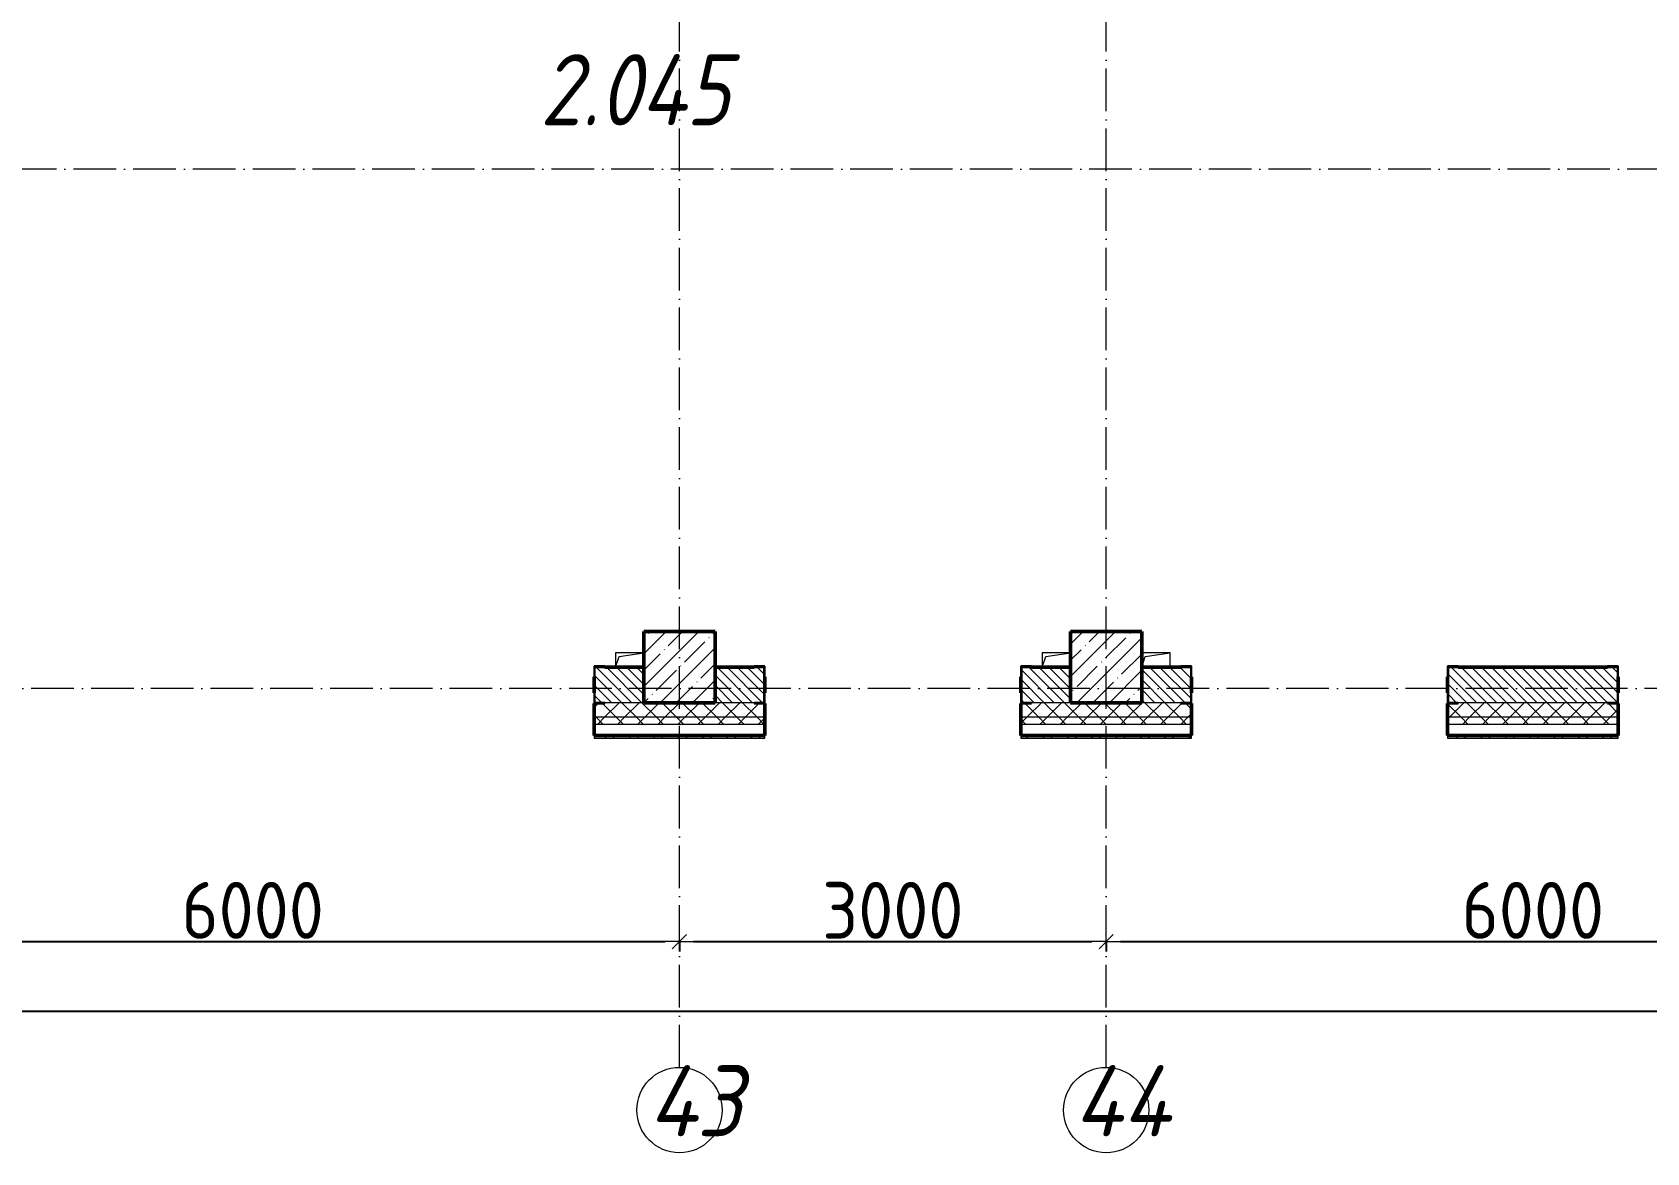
# Model space of a CAD drawing. Header units: millimetres. Extents: x -401725 to 250493, y 305116 to 802890.
# Drawn here: x 39458 to 50808, y 453933 to 461810 of the extents above; entities that cross this region are included whole.
import ezdxf

# ---------------------------------------------------------------- set-up
doc = ezdxf.new("R2010")
doc.units = ezdxf.units.MM
doc.linetypes.add('50_200_ШТРИХ_1Т_ш5_п1_п1_', pattern=[700, 500, -100, 0, -100])
for name, color, linetype, lineweight in [('A-____-____-DIMS', 7, 'Continuous', 9), ('A-GENM-____-MCUT', 7, 'Continuous', 25), ('A-GENM-____-OTLN', 7, 'Continuous', 9), ('A-GENM-____-OTLN-1', 7, 'Continuous', 25), ('A-WALL-____-MCUT-2', 7, 'Continuous', 50), ('A-WALL-____-MCUT-3', 7, 'Continuous', 9), ('A-WALL-____-PATT-1', 7, 'Continuous', 9), ('A-WALL-FNSH-MCUT-1', 7, 'Continuous', 9), ('S-COLS-____-MCUT', 7, 'Continuous', 50), ('S-COLS-____-OTLN', 7, 'Continuous', 9), ('S-GRID-____-IDEN', 7, 'Continuous', 9), ('S-GRID-____-OTLN-1', 7, '50_200_ШТРИХ_1Т_ш5_п1_п1_', 9), ('Марки помещений', 7, 'Continuous', 9)]:
    doc.layers.add(name, color=color, linetype=linetype, lineweight=lineweight)
doc.styles.add('ISOCPEUR_I', font='isocpeui.ttf', dxfattribs={"width": 0.9, "height": 2.5})
doc.styles.add('ISOCPEUR_I_3', font='isocpeui.ttf', dxfattribs={"width": 0.85, "height": 2.2})
doc.styles.add('СПДС', font='isocpeur.ttf', dxfattribs={"width": 0.9})
doc.dimstyles.new('Размера А3', dxfattribs={"dimtxt": 200, "dimasz": 100, "dimexe": 70, "dimexo": 100, "dimgap": 20, "dimtad": 1, "dimdec": 0, "dimrnd": 10, "dimzin": 0, "dimdsep": 46, "dimtxsty": 'СПДС', "dimblk": 'ARROWHEAD_6', "dimcen": 1, "dimclrd": 256, "dimclre": 256, "dimclrt": 256, "dimazin": 0, "dimtfac": 1, "dimtdec": 0, "dimtmove": 2, "dimatfit": 3, "dimfxl": 1, "dimtolj": 1, "dimtzin": 0, "dimarcsym": 0})
pattern_1 = [(45, (-15591.66, 459015.94), (-70.71068, 70.71068), []), (135, (-15591.66, 459015.94), (-70.71068, -70.71068), [])]
pattern_2 = [(135, (-15591.663, 459015.94), (-35.35534, -35.35534), [])]

# ---------------------------------------------------------------- blocks, each defined once
blk = doc.blocks.new('BSC_Колонна _Прямоугольная - 500х500-V52-АР1_План отверстий 2 этажа в осях 1-64_А-ГГ')
at = {"layer": 'S-COLS-____-OTLN'}
h = blk.add_hatch(dxfattribs=at)
h.set_pattern_fill('FP_81', color=256, style=0, pattern_type=2)
h.set_pattern_definition([(45, (-59600, 1668.96), (-114.04925, 114.04925), []), (45, (-59485.95, 1668.96), (-114.04925, 114.04925), [201.613, -40.323, 3.353, -36.97])])
h.paths.add_polyline_path([(-250, -250), (250, -250), (250, 250), (-250, 250)], flags=0)
at = {"layer": 'S-COLS-____-MCUT'}
for p, q in [((250, 250), (-250, 250)), ((-250, 250), (-250, -250)), ((250, -250), (250, 250)), ((-250, -250), (250, -250))]:
    blk.add_line(p, q, dxfattribs=at)
blk = doc.blocks.new('BSC_Колонна _Прямоугольная - 500х500-V91-АР1_План отверстий 2 этажа в осях 1-64_А-ГГ')
at = {"layer": 'S-COLS-____-OTLN'}
h = blk.add_hatch(dxfattribs=at)
h.set_pattern_fill('FP_120', color=256, style=0, pattern_type=2)
h.set_pattern_definition([(45, (-62600, 1668.96), (-114.04925, 114.04925), []), (45, (-62485.95, 1668.96), (-114.04925, 114.04925), [201.613, -40.323, 3.353, -36.97])])
h.paths.add_polyline_path([(-250, -250), (250, -250), (250, 250), (-250, 250), (-250, -175)], flags=0)
at = {"layer": 'S-COLS-____-MCUT'}
for p, q in [((250, 250), (-250, 250)), ((-250, 250), (-250, -250)), ((250, -250), (250, 250)), ((-250, -250), (250, -250))]:
    blk.add_line(p, q, dxfattribs=at)
blk = doc.blocks.new('Фахверк_СКБ_Уголок - 250_2700-27497298-АР1_План отверстий 2 этажа в осях 1-64_А-ГГ')
at = {"layer": 'A-GENM-____-MCUT'}
for p, q in [((200, 181), (125, 181)), ((125, 181), (125, 106)), ((131, 106), (131, 175)), ((131, 175), (200, 175)), ((200, 175), (200, 181)), ((125, 106), (131, 106)), ((131, -6), (125, -6)), ((125, -6), (125, -81)), ((125, -81), (200, -81)), ((131, -75), (131, -6)), ((200, -75), (131, -75)), ((200, -81), (200, -75))]:
    blk.add_line(p, q, dxfattribs=at)
blk = doc.blocks.new('AR_Отверстие прямоугольное _в плите_ - AR_Отверстие прямоугольное _в плите_-V161-АР1_План отверстий 2 этажа в осях 1-64_А-ГГ')
at = {"layer": 'A-GENM-____-OTLN'}
for p, q in [((100, 50), (-100, 50)), ((-100, 50), (-100, -50)), ((-100, -50), (-75, 25)), ((-75, 25), (100, 50))]:
    blk.add_line(p, q, dxfattribs=at)
blk = doc.blocks.new('AR_Отверстие прямоугольное _в плите_ - AR_Отверстие прямоугольное _в плите_-30510712-АР1_План отверстий 2 этажа в осях 1-64_А-ГГ')
at = {"layer": 'A-GENM-____-OTLN'}
for p, q in [((100, 50), (-100, 50)), ((-100, -50), (-75, 25)), ((-75, 25), (100, 50)), ((100, -50), (100, 50))]:
    blk.add_line(p, q, dxfattribs=at)
blk = doc.blocks.new('Ось сетки - Круг_Ø6_00__ISO-2_5_0_9K_-25732049-АР1_План отверстий 2 этажа в осях 1-64_А-ГГ')
at = {"layer": 'S-GRID-____-IDEN'}
blk.add_circle((0, 0), 3, dxfattribs=at)
blk = doc.blocks.new('ARROWHEAD_6')
at = {"color": 0, "linetype": 'Continuous'}
for p, q in [((0, 0), (-1, 0)), ((-0.5, -0.5), (0.5, 0.5))]:
    blk.add_line(p, q, dxfattribs=at)
blk = doc.blocks.new('*D4555')
at = {"layer": 'A-____-____-DIMS', "lineweight": -2, "transparency": 16777216}
for p, q in [((38008, 455423), (38008, 455347)), ((38108, 455417), (43908, 455417)), ((44008, 455423), (44008, 455347))]:
    blk.add_line(p, q, dxfattribs=at)
at = {"layer": 'Defpoints', "color": 0, "lineweight": 30, "transparency": 16777216}
for p in [(38008, 455523), (44008, 455523), (44008, 455417)]:
    blk.add_point(p, dxfattribs=at)
at = {"layer": 'A-____-____-DIMS', "lineweight": -2, "transparency": 16777216, "xscale": 100, "yscale": 100, "zscale": 100, "rotation": 180}
blk.add_blockref('ARROWHEAD_6', (38008, 455417), dxfattribs=at)
at = {"layer": 'A-____-____-DIMS', "lineweight": -2, "transparency": 16777216, "xscale": 100, "yscale": 100, "zscale": 100}
blk.add_blockref('ARROWHEAD_6', (44008, 455417), dxfattribs=at)
at = {"layer": 'A-____-____-DIMS', "transparency": 16777216, "insert": (41008, 455637), "char_height": 400, "attachment_point": 5, "style": 'СПДС'}
blk.add_mtext('\\A1;6000', dxfattribs=at)
blk = doc.blocks.new('*D4556')
at = {"layer": 'A-____-____-DIMS', "lineweight": -2, "transparency": 16777216}
for p, q in [((44008, 455423), (44008, 455347)), ((44108, 455417), (46908, 455417)), ((47008, 455423), (47008, 455347))]:
    blk.add_line(p, q, dxfattribs=at)
at = {"layer": 'Defpoints', "color": 0, "lineweight": 30, "transparency": 16777216}
for p in [(44008, 455523), (47008, 455523), (47008, 455417)]:
    blk.add_point(p, dxfattribs=at)
at = {"layer": 'A-____-____-DIMS', "lineweight": -2, "transparency": 16777216, "xscale": 100, "yscale": 100, "zscale": 100, "rotation": 180}
blk.add_blockref('ARROWHEAD_6', (44008, 455417), dxfattribs=at)
at = {"layer": 'A-____-____-DIMS', "lineweight": -2, "transparency": 16777216, "xscale": 100, "yscale": 100, "zscale": 100}
blk.add_blockref('ARROWHEAD_6', (47008, 455417), dxfattribs=at)
at = {"layer": 'A-____-____-DIMS', "transparency": 16777216, "insert": (45508, 455637), "char_height": 400, "attachment_point": 5, "style": 'СПДС'}
blk.add_mtext('\\A1;3000', dxfattribs=at)
blk = doc.blocks.new('*D4557')
at = {"layer": 'A-____-____-DIMS', "lineweight": -2, "transparency": 16777216}
for p, q in [((47008, 455423), (47008, 455347)), ((47108, 455417), (52908, 455417)), ((53008, 455423), (53008, 455347))]:
    blk.add_line(p, q, dxfattribs=at)
at = {"layer": 'Defpoints', "color": 0, "lineweight": 30, "transparency": 16777216}
for p in [(47008, 455523), (53008, 455523), (53008, 455417)]:
    blk.add_point(p, dxfattribs=at)
at = {"layer": 'A-____-____-DIMS', "lineweight": -2, "transparency": 16777216, "xscale": 100, "yscale": 100, "zscale": 100, "rotation": 180}
blk.add_blockref('ARROWHEAD_6', (47008, 455417), dxfattribs=at)
at = {"layer": 'A-____-____-DIMS', "lineweight": -2, "transparency": 16777216, "xscale": 100, "yscale": 100, "zscale": 100}
blk.add_blockref('ARROWHEAD_6', (53008, 455417), dxfattribs=at)
at = {"layer": 'A-____-____-DIMS', "transparency": 16777216, "insert": (50008, 455637), "char_height": 400, "attachment_point": 5, "style": 'СПДС'}
blk.add_mtext('\\A1;6000', dxfattribs=at)
blk = doc.blocks.new('*D4658')
at = {"layer": 'A-____-____-DIMS', "lineweight": -2, "transparency": 16777216}
for p, q in [((-17942, 454935), (-17942, 454859)), ((-17842, 454929), (85458, 454929)), ((85558, 454935), (85558, 454859))]:
    blk.add_line(p, q, dxfattribs=at)
at = {"layer": 'Defpoints', "color": 0, "lineweight": 30, "transparency": 16777216}
for p in [(-17942, 455035), (85558, 455035), (85558, 454929)]:
    blk.add_point(p, dxfattribs=at)
at = {"layer": 'A-____-____-DIMS', "lineweight": -2, "transparency": 16777216, "xscale": 100, "yscale": 100, "zscale": 100, "rotation": 180}
blk.add_blockref('ARROWHEAD_6', (-17942, 454929), dxfattribs=at)
at = {"layer": 'A-____-____-DIMS', "lineweight": -2, "transparency": 16777216, "xscale": 100, "yscale": 100, "zscale": 100}
blk.add_blockref('ARROWHEAD_6', (85558, 454929), dxfattribs=at)
at = {"layer": 'A-____-____-DIMS', "transparency": 16777216, "insert": (33808, 455149), "char_height": 400, "attachment_point": 5, "style": 'СПДС'}
blk.add_mtext('\\A1;103500', dxfattribs=at)
blk = doc.blocks.new('2этаж')
at = {"layer": 'S-GRID-____-OTLN-1', "color": 251, "ltscale": 0.6, "true_color": 0x636466}
for p, q in [((44008.3, 454533.3), (44008.3, 469166.5)), ((47008.3, 454533.3), (47008.3, 469166.5)), ((88359, 460847), (-20260.4, 460847)), ((88482.7, 457197), (-20260.4, 457197))]:
    blk.add_line(p, q, dxfattribs=at)
at = {"layer": 'S-GRID-____-IDEN', "char_height": 500, "attachment_point": 1, "style": 'ISOCPEUR_I'}
for s, insert, width in [('43', (43789.8, 454547.9), 425.696), ('44', (46780.8, 454547.9), 447.342)]:
    blk.add_mtext(s, dxfattribs=dict(at, insert=insert, width=width))
at = {"layer": 'A-____-____-DIMS'}
for base, p1, p2, picture, middle in [((44008.3, 455417.4), (38008.3, 455523.5), (44008.3, 455523.5), '*D4555', (41008.3, 455637.4)), ((47008.3, 455417.4), (44008.3, 455523.5), (47008.3, 455523.5), '*D4556', (45508.3, 455637.4)), ((53008.3, 455417.4), (47008.3, 455523.5), (53008.3, 455523.5), '*D4557', (50008.3, 455637.4)), ((85558.3, 454929.2), (-17941.7, 455035.3), (85558.3, 455035.3), '*D4658', (33808.3, 455149.2))]:
    dim = blk.add_linear_dim(base=base, p1=p1, p2=p2, dimstyle='Размера А3', override={"dimtxt": 400}, dxfattribs=at)
    dim.commit()
    dim.dimension.update_dxf_attribs({"geometry": picture, "text_midpoint": middle})

msp = doc.modelspace()

# ---------------------------------------------------------------- hatches: boundary and pattern name
at = {"layer": 'A-WALL-____-PATT-1'}
h = msp.add_hatch(dxfattribs=at)
h.set_pattern_fill('FP_6', color=256, style=0, pattern_type=2)
h.set_pattern_definition(pattern_2)
h.paths.add_polyline_path([(43604.7007, 457096.983), (43758.3366, 457096.983), (43758.3366, 457346.983), (43414.3366, 457346.983), (43414.3366, 457277.983), (43408.3366, 457277.983), (43408.3366, 457165.983), (43414.3366, 457165.983), (43414.3366, 457096.983), (43483.3366, 457096.983)], flags=0)
h.paths.add_polyline_path([(38533.3366, 457096.983), (38602.3366, 457096.983), (38602.3366, 457165.983), (38608.3262, 457165.983), (38608.3262, 457277.983), (38602.3366, 457277.983), (38602.3366, 457346.983), (38258.3366, 457346.983), (38258.3366, 457096.983), (38302.3078, 457096.983)], flags=0)
h = msp.add_hatch(dxfattribs=at)
h.set_pattern_fill('FP_6', color=256, style=0, pattern_type=2)
h.set_pattern_definition(pattern_2)
h.paths.add_polyline_path([(44602.3366, 457096.983), (44602.3366, 457165.983), (44608.3366, 457165.983), (44608.3366, 457277.983), (44602.3366, 457277.983), (44602.3366, 457346.983), (44258.3366, 457346.983), (44258.3366, 457096.983), (44533.3366, 457096.983)], flags=0)
h.paths.add_polyline_path([(46758.3366, 457096.983), (46758.3366, 457346.983), (46414.3366, 457346.983), (46414.3366, 457277.983), (46408.3366, 457277.983), (46408.3366, 457165.983), (46414.3366, 457165.983), (46414.3366, 457096.983), (46483.3366, 457096.983)], flags=0)
h = msp.add_hatch(dxfattribs=at)
h.set_pattern_fill('FP_6', color=256, style=0, pattern_type=2)
h.set_pattern_definition(pattern_2)
h.paths.add_polyline_path([(52442.0221, 457096.983), (52758.3366, 457096.983), (52758.3366, 457346.983), (52414.3366, 457346.983), (52414.3366, 457277.983), (52408.3366, 457277.983), (52408.3366, 457165.983), (52414.3366, 457165.983), (52414.3366, 457096.983)], flags=0)
h.paths.add_polyline_path([(50602.3366, 457096.983), (50602.3366, 457165.983), (50608.0335, 457165.983), (50608.0335, 457277.983), (50602.3366, 457277.983), (50602.3366, 457346.983), (49414.3366, 457346.983), (49414.3366, 457277.983), (49408.3366, 457277.983), (49408.3366, 457165.983), (49414.3366, 457165.983), (49414.3366, 457096.983), (50533.3366, 457096.983)], flags=0)
h.paths.add_polyline_path([(47533.3366, 457096.983), (47602.3366, 457096.983), (47602.3366, 457165.983), (47608.3366, 457165.983), (47608.3366, 457277.983), (47602.3366, 457277.983), (47602.3366, 457346.983), (47258.3366, 457346.983), (47258.3366, 457096.983)], flags=0)
h = msp.add_hatch(dxfattribs=at)
h.set_pattern_fill('FP_1', color=256, style=0, pattern_type=2)
h.set_pattern_definition(pattern_1)
h.paths.add_polyline_path([(85658.3366, 456996.983), (85658.3366, 457096.983), (76633.3366, 457096.983), (76633.3366, 457090.983), (76558.3366, 457090.983), (76558.3366, 456996.983), (85158.3366, 456996.983)], flags=0)
h.paths.add_polyline_path([(74758.3366, 456996.983), (74758.3366, 457090.983), (74683.3366, 457090.983), (74683.3366, 457096.983), (66808.3366, 457096.983), (66808.3366, 456996.983), (74535.3257, 456996.983)], flags=0)
h.paths.add_polyline_path([(65308.3366, 456996.983), (65808.3366, 456996.983), (65808.3366, 457096.983), (64683.3366, 457096.983), (64683.3366, 457090.983), (64608.3366, 457090.983), (64608.3366, 456996.983), (64683.3366, 456996.983)], flags=0)
h.paths.add_polyline_path([(55408.3366, 456996.983), (56808.3366, 456996.983), (56808.3366, 457096.983), (55483.3366, 457096.983), (55483.3366, 457090.983), (55408.3366, 457090.983)], flags=0)
h.paths.add_polyline_path([(53258.3366, 456996.983), (53608.3366, 456996.983), (53608.3366, 457090.983), (53533.3366, 457090.983), (53533.3366, 457096.983), (52483.3366, 457096.983), (52483.3366, 457090.983), (52408.3366, 457090.983), (52408.3366, 456996.983), (52758.3366, 456996.983)], flags=0)
h.paths.add_polyline_path([(50608.0335, 456996.983), (50608.0335, 457090.983), (50533.3366, 457090.983), (50533.3366, 457096.983), (49483.3366, 457096.983), (49483.3366, 457090.983), (49408.3366, 457090.983), (49408.3366, 456996.983), (49790.8257, 456996.983)], flags=0)
h.paths.add_polyline_path([(47608.3366, 456996.983), (47608.3366, 457090.983), (47533.3366, 457090.983), (47533.3366, 457096.983), (46483.3366, 457096.983), (46483.3366, 457090.983), (46408.3366, 457090.983), (46408.3366, 456996.983), (47139.6293, 456996.983)], flags=0)
h.paths.add_polyline_path([(43758.3366, 456996.983), (44608.3366, 456996.983), (44608.3366, 457090.983), (44533.3366, 457090.983), (44533.3366, 457096.983), (43483.3366, 457096.983), (43483.3366, 457090.983), (43408.3366, 457090.983), (43408.3262, 456996.983), (43604.7007, 456996.983)], flags=0)
h.paths.add_polyline_path([(38302.3078, 456996.983), (38608.3262, 456996.983), (38608.3262, 457090.983), (38533.3366, 457090.983), (38533.3366, 457096.983), (37483.3366, 457096.983), (37483.3366, 457090.983), (37408.3366, 457090.983), (37408.3314, 456996.983), (38258.3366, 456996.983)], flags=0)
h.paths.add_polyline_path([(34408.3366, 456996.983), (35608.3314, 456996.983), (35608.3314, 457090.983), (35533.3366, 457090.983), (35533.3366, 457096.983), (34483.3366, 457096.983), (34483.3366, 457090.983), (34408.3366, 457090.983)], flags=0)
h.paths.add_polyline_path([(32116.1828, 456996.983), (32608.3366, 456996.983), (32608.3366, 457090.983), (32533.3366, 457090.983), (32533.3366, 457096.983), (31483.3366, 457096.983), (31483.3366, 457090.983), (31408.3366, 457090.983), (31408.3366, 456996.983), (31483.3366, 456996.983)], flags=0)
h.paths.add_polyline_path([(29464.9864, 456996.983), (29608.3366, 456996.983), (29608.3366, 457090.983), (29533.3366, 457090.983), (29533.3366, 457096.983), (28483.3366, 457096.983), (28483.3366, 457090.983), (28408.3366, 457090.983), (28408.3366, 456996.983), (29258.3366, 456996.983)], flags=0)
h.paths.add_polyline_path([(26608.3366, 456996.983), (26608.3366, 457090.983), (26533.3366, 457090.983), (26533.3366, 457096.983), (25483.3366, 457096.983), (25483.3366, 457090.983), (25408.3366, 457090.983), (25408.3366, 456996.983), (26533.3366, 456996.983)], flags=0)
h.paths.add_polyline_path([(23608.3366, 456996.983), (23608.3366, 457090.983), (23533.3366, 457091.6258), (23533.3366, 457096.983), (22208.3366, 457096.983), (22208.3366, 456996.983), (23602.3366, 456996.983)], flags=0)
h.paths.add_polyline_path([(19208.3366, 456996.983), (20408.3366, 456996.983), (20408.3366, 457090.983), (20333.3366, 457090.983), (20333.3366, 457096.983), (19208.3366, 457096.983)], flags=0)
h.paths.add_polyline_path([(17402.3366, 456996.983), (17408.3366, 456996.983), (17408.3366, 457090.983), (17333.3366, 457090.983), (17333.3366, 457096.983), (16283.3366, 457096.983), (16283.3366, 457090.983), (16208.3366, 457090.983), (16209.0042, 456996.983), (17333.3366, 456996.983)], flags=0)
h.paths.add_polyline_path([(14333.3366, 456996.983), (14408.3366, 456996.983), (14408.3366, 457090.983), (14333.3366, 457090.983), (14333.3366, 457096.983), (13208.3366, 457096.983), (13208.3366, 456996.983), (13708.3366, 456996.983)], flags=0)
h.paths.add_polyline_path([(10708.3366, 456996.983), (11408.3366, 456996.983), (11408.3366, 457090.983), (11333.3366, 457090.983), (11333.3366, 457096.983), (10208.3366, 457096.983), (10208.3366, 456996.983)], flags=0)
h.paths.add_polyline_path([(8408.3366, 456996.983), (8408.3366, 457090.983), (8333.3366, 457090.983), (8333.3366, 457096.983), (7283.3366, 457096.983), (7283.3366, 457090.983), (7208.3366, 457090.983), (7208.3366, 456996.983), (7371.6828, 456996.983)], flags=0)
h.paths.add_polyline_path([(5333.3366, 456996.983), (5408.3366, 456996.983), (5408.3366, 457090.983), (5333.3366, 457090.983), (5333.3366, 457096.983), (4208.3366, 457096.983), (4208.3366, 456996.983), (4720.4864, 456996.983)], flags=0)
h.paths.add_polyline_path([(1208.3366, 456996.983), (2408.3366, 456996.983), (2408.3366, 457090.983), (2333.3366, 457090.983), (2333.3366, 457096.983), (1208.3366, 457096.983)], flags=0)
h.paths.add_polyline_path([(-591.6634, 456996.983), (-591.6634, 457090.983), (-666.6634, 457090.983), (-666.6634, 457096.983), (-1716.6634, 457096.983), (-1716.6634, 457090.983), (-1791.6634, 457090.983), (-1791.6634, 456996.983), (-691.6634, 456996.983)], flags=0)
h.paths.add_polyline_path([(-2791.6634, 456996.983), (-2791.6634, 457090.983), (-2866.6634, 457090.983), (-2866.6634, 457096.983), (-8116.6634, 457096.983), (-8116.6634, 457090.983), (-8191.6634, 457090.983), (-8191.6634, 456996.983), (-3233.1029, 456996.983)], flags=0)
h.paths.add_polyline_path([(-10291.6634, 456996.983), (-9191.6634, 456996.983), (-9191.6634, 457090.983), (-9266.6634, 457090.983), (-9266.6634, 457096.983), (-18041.6634, 457096.983), (-18041.6634, 456996.983), (-10302.9601, 456996.983)], flags=0)
h = msp.add_hatch(dxfattribs=at)
h.set_pattern_fill('FP_1', color=256, style=0, pattern_type=2)
h.set_pattern_definition(pattern_1)
h.paths.add_polyline_path([(85658.3366, 456946.983), (85758.3366, 456946.983), (85758.3366, 456996.983), (76558.3366, 456996.983), (76558.3366, 456946.983), (85140.1114, 456946.983)], flags=0)
h.paths.add_polyline_path([(73651.5936, 456946.983), (74758.3366, 456946.983), (74758.3366, 456996.983), (66808.3366, 456996.983), (66808.3366, 456946.983), (72767.8614, 456946.983)], flags=0)
h.paths.add_polyline_path([(64608.3366, 456946.983), (65808.3366, 456946.983), (65808.3366, 456996.983), (64608.3366, 456996.983)], flags=0)
h.paths.add_polyline_path([(56808.3366, 456946.983), (56808.3366, 456996.983), (55408.3366, 456996.983), (55408.3366, 456946.983), (55976.9507, 456946.983)], flags=0)
h.paths.add_polyline_path([(53608.3366, 456946.983), (53608.3366, 456996.983), (52408.3366, 456996.983), (52408.3366, 456946.983), (53325.7543, 456946.983)], flags=0)
h.paths.add_polyline_path([(49790.8257, 456946.983), (50608.0335, 456946.983), (50608.0335, 456996.983), (49408.3366, 456996.983), (49408.3366, 456946.983)], flags=0)
h.paths.add_polyline_path([(47608.3366, 456946.983), (47608.3366, 456996.983), (46408.3366, 456996.983), (46408.3366, 456946.983), (47139.6293, 456946.983)], flags=0)
h.paths.add_polyline_path([(44488.4328, 456946.983), (44608.3366, 456946.983), (44608.3366, 456996.983), (43408.3262, 456996.983), (43408.3262, 456946.983), (43604.7007, 456946.983)], flags=0)
h.paths.add_polyline_path([(38608.3262, 456946.983), (38608.3262, 456996.983), (37408.3314, 456996.983), (37408.3314, 456946.983), (38302.3078, 456946.983)], flags=0)
h.paths.add_polyline_path([(35608.3314, 456946.983), (35608.3314, 456996.983), (34408.3366, 456996.983), (34408.3366, 456946.983), (34767.3792, 456946.983)], flags=0)
h.paths.add_polyline_path([(31408.3366, 456946.983), (32608.3366, 456946.983), (32608.3366, 456996.983), (31408.3366, 456996.983)], flags=0)
h.paths.add_polyline_path([(29464.9864, 456946.983), (29608.3366, 456946.983), (29608.3366, 456996.983), (28408.3366, 456996.983), (28408.3366, 456946.983), (28581.2542, 456946.983)], flags=0)
h.paths.add_polyline_path([(26608.3366, 456946.983), (26608.3366, 456996.983), (25408.3366, 456996.983), (25408.3366, 456946.983), (25930.0578, 456946.983)], flags=0)
h.paths.add_polyline_path([(23278.8614, 456946.983), (23608.3366, 456946.983), (23608.3366, 456996.983), (22208.3366, 456996.983), (22208.3366, 456946.983), (22395.1292, 456946.983)], flags=0)
h.paths.add_polyline_path([(20408.3366, 456946.983), (20408.3366, 456996.983), (19208.3366, 456996.983), (19208.3366, 456946.983), (19743.9328, 456946.983)], flags=0)
h.paths.add_polyline_path([(17408.3366, 456946.983), (17408.3366, 456996.983), (16208.3366, 456996.983), (16209.0042, 456946.983)], flags=0)
h.paths.add_polyline_path([(14408.3366, 456946.983), (14408.3366, 456996.983), (13208.3366, 456996.983), (13208.3366, 456946.983)], flags=0)
h.paths.add_polyline_path([(10208.3366, 456946.983), (11408.3366, 456946.983), (11408.3366, 456996.983), (10208.3366, 456996.983)], flags=0)
h.paths.add_polyline_path([(8408.3366, 456946.983), (8408.3366, 456996.983), (7208.3366, 456996.983), (7208.3366, 456946.983), (7371.6828, 456946.983)], flags=0)
h.paths.add_polyline_path([(5408.3366, 456946.983), (5408.3366, 456996.983), (4208.3366, 456996.983), (4208.3366, 456946.983), (4720.4864, 456946.983)], flags=0)
h.paths.add_polyline_path([(2408.3366, 456946.983), (2408.3366, 456996.983), (1208.3366, 456996.983), (1208.3366, 456946.983), (2069.2899, 456946.983)], flags=0)
h.paths.add_polyline_path([(-591.6634, 456946.983), (-591.6634, 456996.983), (-1791.6634, 456996.983), (-1791.6634, 456946.983), (-1465.6387, 456946.983)], flags=0)
h.paths.add_polyline_path([(-2791.6634, 456946.983), (-2791.6634, 456996.983), (-8191.6634, 456996.983), (-8191.6634, 456946.983), (-3233.1029, 456946.983)], flags=0)
h.paths.add_polyline_path([(-9191.6634, 456946.983), (-9191.6634, 456996.983), (-18141.6634, 456996.983), (-18141.6634, 456946.983), (-10302.9601, 456946.983)], flags=0)
h = msp.add_hatch(dxfattribs=at)
h.set_pattern_fill('FP_3', color=256, style=0, pattern_type=2)
h.set_pattern_definition([(45, (-15591.66, 459015.94), (-85.53659, 85.53659), []), (45, (-15534.64, 459015.94), (-85.53659, 85.53659), [])])
h.paths.add_polyline_path([(55976.9507, 456846.983), (56273.3366, 456846.983), (56273.3366, 456866.983), (55409.3366, 456866.983), (55409.3366, 456846.983)], flags=0)
h.paths.add_polyline_path([(53325.7543, 456846.983), (53608.3366, 456846.983), (53608.3366, 456866.983), (52408.3366, 456866.983), (52408.3366, 456846.983), (52442.0221, 456846.983)], flags=0)
h.paths.add_polyline_path([(50608.0335, 456846.983), (50608.0335, 456866.983), (49408.3366, 456866.983), (49408.3366, 456846.983), (49790.8257, 456846.983)], flags=0)
h.paths.add_polyline_path([(46409.3366, 456846.983), (47608.3366, 456846.983), (47608.3366, 456866.983), (46409.3366, 456866.983)], flags=0)
h.paths.add_polyline_path([(44488.4328, 456846.983), (44608.3366, 456846.983), (44608.3366, 456866.983), (43408.3366, 456866.983), (43408.3366, 456846.983), (43604.7007, 456846.983)], flags=0)
h.paths.add_polyline_path([(37418.5757, 456846.983), (38608.3366, 456846.983), (38608.3366, 456866.983), (37408.3366, 456866.983), (37408.3366, 456846.983)], flags=0)
h.paths.add_polyline_path([(35608.3366, 456846.983), (35608.3366, 456866.983), (34408.3366, 456866.983), (34408.3366, 456846.983), (34767.3792, 456846.983)], flags=0)
h.paths.add_polyline_path([(32116.1828, 456846.983), (32608.3366, 456846.983), (32608.3366, 456866.983), (31408.3366, 456866.983), (31408.3366, 456846.983)], flags=0)
h.paths.add_polyline_path([(29464.9864, 456846.983), (29608.3366, 456846.983), (29608.3366, 456866.983), (28408.3366, 456866.983), (28408.3366, 456846.983), (28581.2542, 456846.983)], flags=0)
h.paths.add_polyline_path([(25930.0578, 456846.983), (26608.3366, 456846.983), (26608.3366, 456866.983), (25408.3366, 456866.983), (25408.3366, 456846.983)], flags=0)
h.paths.add_polyline_path([(23278.8614, 456846.983), (23608.3366, 456846.983), (23608.3366, 456866.983), (22743.3366, 456866.983), (22743.3366, 456846.983)], flags=0)

# ---------------------------------------------------------------- linework, layer by layer
at = {"layer": 'A-WALL-____-MCUT-2'}
for p, q in [((43758.3366, 457346.983), (43483.3366, 457346.983)), ((44533.3366, 457346.983), (44258.3366, 457346.983)), ((46758.3366, 457346.983), (46483.3366, 457346.983)), ((47533.3366, 457346.983), (47258.3366, 457346.983)), ((50533.3366, 457346.983), (49483.3366, 457346.983)), ((43408.3262, 457277.983), (43408.3262, 457165.983)), ((44608.3366, 457165.983), (44608.3366, 457277.983)), ((46408.3366, 457277.983), (46408.3366, 457165.983)), ((47608.3366, 457165.983), (47608.3366, 457277.983)), ((49408.3366, 457277.983), (49408.3366, 457165.983)), ((50608.0335, 457165.983), (50608.0335, 457277.983)), ((43408.3262, 457090.983), (43408.3262, 456866.983)), ((44608.3366, 456866.983), (44608.3366, 457090.983)), ((46408.3366, 457090.983), (46408.3366, 456866.983)), ((47608.3366, 456866.983), (47608.3366, 457090.983)), ((49408.3366, 457090.983), (49408.3366, 456866.983)), ((50608.0335, 456866.983), (50608.0335, 457090.983)), ((43408.3262, 456866.983), (44608.3366, 456866.983)), ((46408.3366, 456866.983), (47608.3366, 456866.983)), ((49408.3366, 456866.983), (50608.0335, 456866.983))]:
    msp.add_line(p, q, dxfattribs=at)
at = {"layer": 'A-WALL-____-MCUT-3'}
for p, q in [((43758.3366, 457096.983), (43483.3366, 457096.983)), ((44533.3366, 457096.983), (44258.3366, 457096.983)), ((46758.3366, 457096.983), (46483.3366, 457096.983)), ((47533.3366, 457096.983), (47258.3366, 457096.983)), ((50533.3366, 457096.983), (49483.3366, 457096.983)), ((43408.3262, 456996.983), (44608.3366, 456996.983)), ((46408.3366, 456996.983), (47608.3366, 456996.983)), ((49408.3366, 456996.983), (50608.0335, 456996.983)), ((43408.3262, 456946.983), (44608.3366, 456946.983)), ((46408.3366, 456946.983), (47608.3366, 456946.983)), ((49408.3366, 456946.983), (50608.0335, 456946.983))]:
    msp.add_line(p, q, dxfattribs=at)
at = {"layer": 'A-WALL-FNSH-MCUT-1'}
for p, q in [((43408.3366, 456866.983), (43408.3366, 456846.983)), ((43408.3366, 456846.983), (44608.3366, 456846.983)), ((44608.3366, 456846.983), (44608.3366, 456866.983)), ((46409.3366, 456866.983), (46409.3366, 456846.983)), ((46409.3366, 456846.983), (47608.3366, 456846.983)), ((47608.3366, 456846.983), (47608.3366, 456866.983)), ((47608.3366, 456866.983), (47608.3366, 456866.983)), ((49408.3366, 456866.983), (49408.3366, 456846.983)), ((49408.3366, 456846.983), (50608.0335, 456846.983)), ((50608.0335, 456846.983), (50608.0335, 456866.983))]:
    msp.add_line(p, q, dxfattribs=at)

# ---------------------------------------------------------------- block references
at = {"color": 18, "true_color": 0x000000}
msp.add_blockref('2этаж', (0, 0), dxfattribs=at)
at = {"layer": 'A-GENM-____-OTLN'}
for name, p in [('AR_Отверстие прямоугольное _в плите_ - AR_Отверстие прямоугольное _в плите_-V161-АР1_План отверстий 2 этажа в осях 1-64_А-ГГ', (43658.3366, 457396.983)), ('AR_Отверстие прямоугольное _в плите_ - AR_Отверстие прямоугольное _в плите_-V161-АР1_План отверстий 2 этажа в осях 1-64_А-ГГ', (46658.3366, 457396.983)), ('AR_Отверстие прямоугольное _в плите_ - AR_Отверстие прямоугольное _в плите_-30510712-АР1_План отверстий 2 этажа в осях 1-64_А-ГГ', (47358.3366, 457396.983))]:
    msp.add_blockref(name, p, dxfattribs=at)
at = {"layer": 'A-GENM-____-OTLN-1'}
for p in [(43283.3366, 457171.983), (46283.3366, 457171.983), (49283.3366, 457171.983)]:
    msp.add_blockref('Фахверк_СКБ_Уголок - 250_2700-27497298-АР1_План отверстий 2 этажа в осях 1-64_А-ГГ', p, dxfattribs=at)
at = {"layer": 'A-GENM-____-OTLN-1', "rotation": 180}
for p in [(44733.3366, 457271.983), (47733.3366, 457271.983), (50733.3366, 457271.983)]:
    msp.add_blockref('Фахверк_СКБ_Уголок - 250_2700-27497298-АР1_План отверстий 2 этажа в осях 1-64_А-ГГ', p, dxfattribs=at)
at = {"layer": 'S-COLS-____-OTLN'}
for name, p in [('BSC_Колонна _Прямоугольная - 500х500-V52-АР1_План отверстий 2 этажа в осях 1-64_А-ГГ', (44008.3366, 457346.983)), ('BSC_Колонна _Прямоугольная - 500х500-V91-АР1_План отверстий 2 этажа в осях 1-64_А-ГГ', (47008.3366, 457346.983))]:
    msp.add_blockref(name, p, dxfattribs=at)
at = {"layer": 'S-GRID-____-IDEN', "xscale": 99.99999999999993, "yscale": 99.99999999999993, "zscale": 99.99999999999993}
for p in [(44008.3366, 454233.3346), (47008.3366, 454233.3346)]:
    msp.add_blockref('Ось сетки - Круг_Ø6_00__ISO-2_5_0_9K_-25732049-АР1_План отверстий 2 этажа в осях 1-64_А-ГГ', p, dxfattribs=at)

# ---------------------------------------------------------------- texts
at = {"layer": 'Марки помещений', "insert": (43027.0461, 461656.039), "char_height": 500, "width": 817.72125, "attachment_point": 1, "style": 'ISOCPEUR_I_3'}
msp.add_mtext('2.045', dxfattribs=at)

doc.saveas('drawing.dxf')
